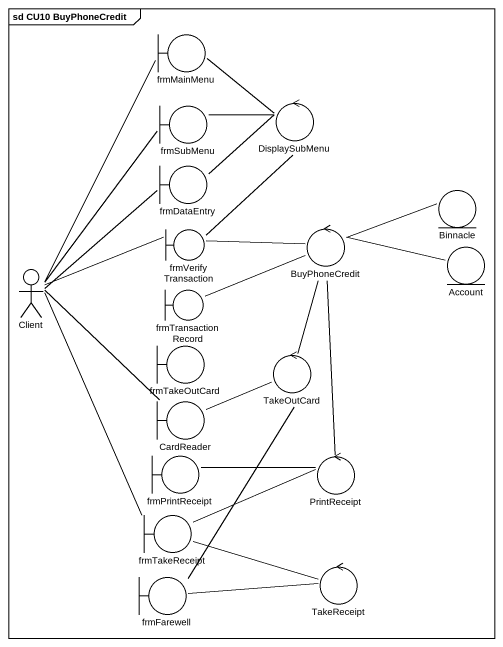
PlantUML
@startuml
mainframe sd CU10 BuyPhoneCredit
boundary frmMainMenu
boundary frmSubMenu
control DisplaySubMenu
boundary frmDataEntry
entity Binnacle
boundary frmVerifyTransaction
control BuyPhoneCredit
entity Account
actor Client
boundary frmTransactionRecord
boundary frmTakeOutCard
control TakeOutCard
boundary CardReader
boundary frmPrintReceipt
control PrintReceipt
boundary frmTakeReceipt
boundary frmFarewell
control TakeReceipt
frmMainMenu -- DisplaySubMenu
frmSubMenu -right- DisplaySubMenu
DisplaySubMenu -left- frmDataEntry
DisplaySubMenu -- frmVerifyTransaction
frmVerifyTransaction -right- BuyPhoneCredit
BuyPhoneCredit -right- Binnacle
BuyPhoneCredit -right- Account
BuyPhoneCredit -left- frmTransactionRecord
BuyPhoneCredit -- TakeOutCard
BuyPhoneCredit -- PrintReceipt
Client -up- frmMainMenu
Client -up- frmSubMenu
Client -up- frmDataEntry
Client -right- frmVerifyTransaction
Client -- CardReader
Client -- frmTakeReceipt
TakeOutCard -- frmFarewell
CardReader -right- TakeOutCard
PrintReceipt -left- frmPrintReceipt
PrintReceipt -left- frmTakeReceipt
frmTakeReceipt -right- TakeReceipt
TakeReceipt -left- frmFarewell
@enduml
